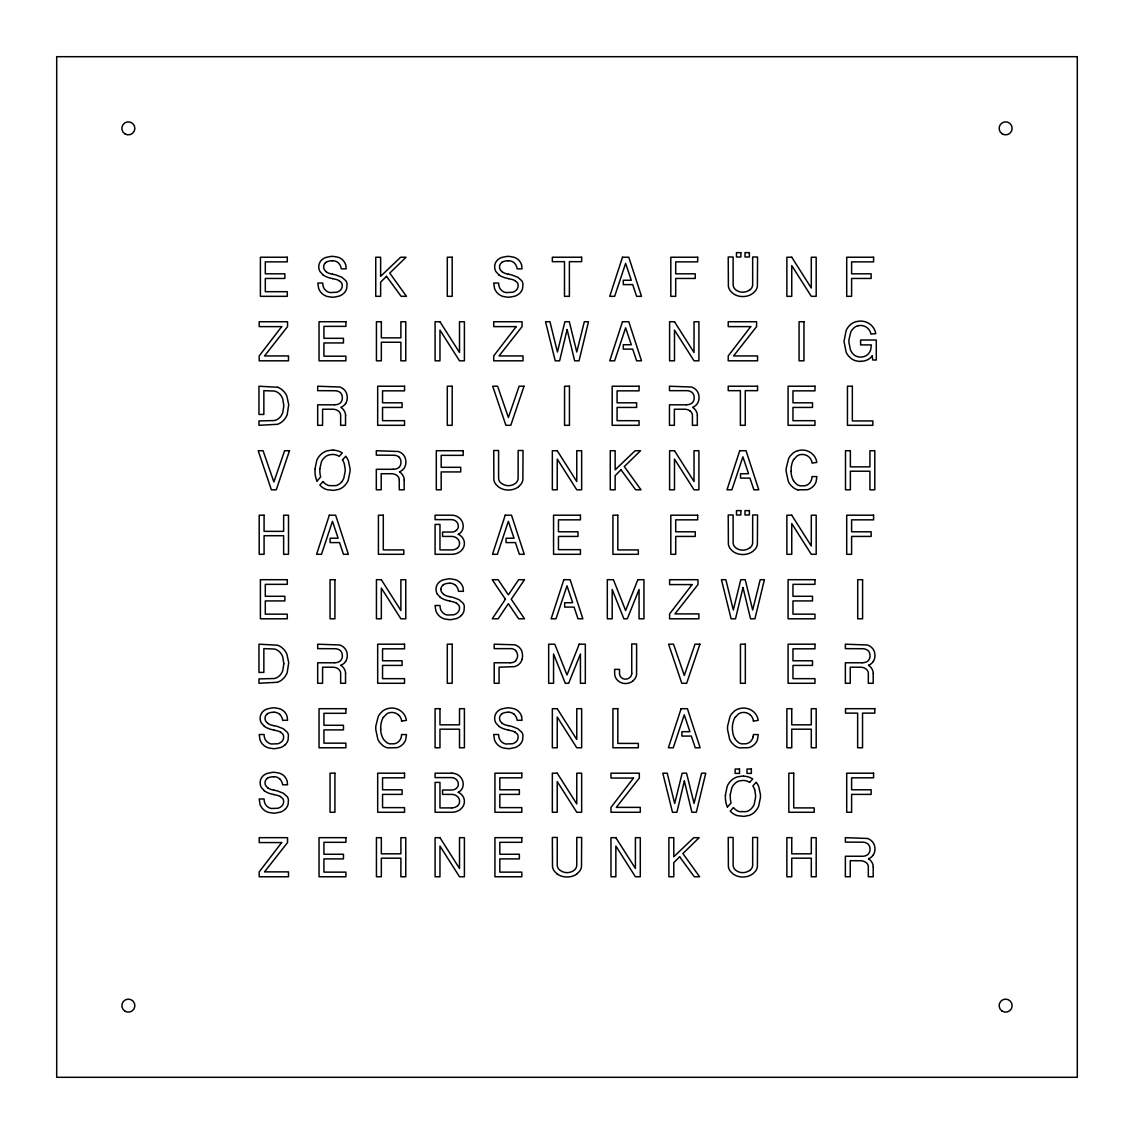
<?xml version="1.0" encoding="UTF-8"?>
<svg xmlns="http://www.w3.org/2000/svg" width="1134" height="1134" viewBox="0 0 1134 1134"><rect width="100%" height="100%" fill="white"/><g stroke="black" fill="none" stroke-linecap="round" stroke-linejoin="round"><path stroke-width="1.5" d="M314.912 469.292L316.783 460.333A18.371 18.371 0 0 1 319.717 455.627L320.979 454.337A15.394 15.394 0 0 1 326.975 450.878L331.525 450.127A22.141 22.141 0 0 1 333.226 450.113M725.321 795.288L727.192 786.344A18.371 18.371 0 0 1 730.126 781.638L731.387 780.348A15.394 15.394 0 0 1 737.384 776.889L741.934 776.138A22.141 22.141 0 0 1 743.635 776.124M319.831 468.654L321.418 461.836A13.977 13.977 0 0 1 323.247 458.845L324.636 457.371A10.816 10.816 0 0 1 329.115 454.904L331.794 454.493A11.836 11.836 0 0 1 339.208 456.35L342.284 452.948A16.712 16.712 0 0 0 333.226 450.184M730.253 794.665L731.841 787.832A13.977 13.977 0 0 1 733.67 784.856L735.045 783.367A10.816 10.816 0 0 1 739.538 780.915L742.203 780.504A11.836 11.836 0 0 1 749.617 782.361M753.146 736.604L753.373 734.563L758.249 734.563L757.498 739.581A12.12 12.12 0 0 1 754.762 744.117A13.495 13.495 0 0 1 748.894 747.66L739.34 747.859A13.75 13.75 0 0 1 734.293 745.321L731.898 742.926A17.903 17.903 0 0 1 729.601 739.155L727.546 729.516A36.572 36.572 0 0 1 727.589 726.157L729.984 716.631A18.257 18.257 0 0 1 731.898 713.612L734.293 711.188A13.693 13.693 0 0 1 739.34 708.622L741.82 708.169A17.974 17.974 0 0 1 744.301 708.098A14.898 14.898 0 0 1 754.521 712.676A13.736 13.736 0 0 1 758.192 720.373L753.373 721.068M522.079 659.293L522.49 656.926A15.734 15.734 0 0 0 522.533 654.998L522.079 652.036A10.093 10.093 0 0 0 519.216 647.344A11.127 11.127 0 0 0 514.723 644.807L494.197 644.197L494.197 648.634L510.272 648.634A7.881 7.881 0 0 1 515.743 650.462M383.391 717.468L386.552 714.037A8.803 8.803 0 0 1 389.912 712.62L391.159 712.464A10.135 10.135 0 0 1 398.473 714.859M793.8 459.497L796.975 456.066A8.803 8.803 0 0 1 800.321 454.649L801.582 454.493A10.135 10.135 0 0 1 808.882 456.889A9.327 9.327 0 0 1 812.043 463.083L816.806 462.403A13.736 13.736 0 0 0 813.149 454.72A14.898 14.898 0 0 0 802.943 450.07A17.974 17.974 0 0 0 800.462 450.198L797.967 450.652M735.172 717.468L738.333 714.037A8.803 8.803 0 0 1 741.693 712.62L742.94 712.464A10.135 10.135 0 0 1 750.254 714.859M341.703 481.794L340.328 483.24A10.872 10.872 0 0 1 335.862 485.636L329.115 485.621A10.986 10.986 0 0 1 324.154 482.8L323.261 481.794M317.081 480.986L320.695 476.96A22.765 22.765 0 0 1 319.916 468.654M323.034 481.511L319.831 485.083L321.078 486.33A15.437 15.437 0 0 0 327.031 489.661L333.495 490.398L338.868 489.364A15.125 15.125 0 0 0 343.999 486.231L345.246 484.955A17.832 17.832 0 0 0 348.181 480.348L350.037 471.546A33.24 33.24 0 0 0 349.995 468.299L348.379 460.801A18.555 18.555 0 0 0 345.742 456.237L342.468 459.894M727.489 806.997L731.118 802.971A22.765 22.765 0 0 1 730.339 794.665M749.56 782.446L752.692 778.959A16.712 16.712 0 0 0 743.635 776.195M733.443 807.521L730.239 811.079L731.487 812.341A15.437 15.437 0 0 0 737.44 815.672L743.904 816.395L749.276 815.374A15.125 15.125 0 0 0 754.408 812.242L755.655 810.966A17.832 17.832 0 0 0 758.589 806.359L760.46 797.542A33.24 33.24 0 0 0 760.404 794.31L758.788 786.812A18.555 18.555 0 0 0 756.165 782.247L752.877 785.905A15.196 15.196 0 0 1 754.72 789.944M285.003 744.882L285.456 744.443A10.419 10.419 0 0 0 288.121 739.737L288.433 735.371A7.569 7.569 0 0 0 287.341 732.309L283.358 728.765L277.561 726.483A43.149 43.149 0 0 0 273.847 725.703M461.34 615.464L460.9 615.89A13.537 13.537 0 0 1 456.378 618.597L451.36 619.603A24.098 24.098 0 0 1 448.922 619.646L444.443 618.923A13.466 13.466 0 0 1 439.056 615.805A12.616 12.616 0 0 1 435.839 610.645L435.087 605.513L439.964 605.513L440.233 608.107A8.831 8.831 0 0 0 447.15 615.011L453.728 614.784A9.27 9.27 0 0 0 456.818 613.31L457.725 612.502A6.237 6.237 0 0 0 459.468 608.774L459.497 607.583A4.862 4.862 0 0 0 458.519 604.946L456.364 603.132M285.003 809.378L285.456 808.939A10.419 10.419 0 0 0 288.121 804.219L288.433 799.853A7.569 7.569 0 0 0 287.341 796.805L283.358 793.247L277.561 790.979A43.149 43.149 0 0 0 273.847 790.185M325.245 263.074L326.053 262.408M633.211 680.613L634.374 679.45A9.214 9.214 0 0 0 636.585 674.361L636.628 643.97L631.737 643.97L631.737 673.284M518.522 486.684L520.903 484.331A10.22 10.22 0 0 0 522.873 479.81L523.029 450.496L518.139 450.496L518.125 478.307A6.676 6.676 0 0 1 516.452 482.404L515.12 483.594A11.538 11.538 0 0 1 501.696 483.495L500.292 482.404A6.676 6.676 0 0 1 498.591 478.307L498.591 450.496L493.715 450.496L493.871 479.81A10.22 10.22 0 0 0 495.841 484.331L498.209 486.684A15.848 15.848 0 0 0 506.912 489.959A20.114 20.114 0 0 0 509.818 489.973A16.074 16.074 0 0 0 518.578 486.755M577.163 873.648L579.531 871.295A10.22 10.22 0 0 0 581.501 866.773L581.657 837.445L576.767 837.445L576.767 865.27A6.676 6.676 0 0 1 575.08 869.367L573.747 870.558A11.538 11.538 0 0 1 560.324 870.458L558.934 869.353A6.676 6.676 0 0 1 557.233 865.27L557.233 837.445L552.343 837.445L552.499 866.773A10.22 10.22 0 0 0 554.469 871.295L556.837 873.648M749.645 290.12L750.963 288.915A6.676 6.676 0 0 0 752.664 284.832L752.664 257.007L757.555 257.007L757.384 286.335A10.22 10.22 0 0 1 755.428 290.857L753.047 293.21A16.074 16.074 0 0 1 744.343 296.484A20.114 20.114 0 0 1 741.438 296.498A15.848 15.848 0 0 1 732.692 293.252L730.367 290.857A10.22 10.22 0 0 1 728.382 286.335L728.226 257.007L733.117 257.007L733.131 284.832A6.676 6.676 0 0 0 734.818 288.929L736.136 290.12A11.538 11.538 0 0 0 749.56 290.02M749.645 548.091L750.963 546.886A6.676 6.676 0 0 0 752.664 542.803L752.664 514.992L757.555 514.992L757.384 544.306A10.22 10.22 0 0 1 755.428 548.828L753.047 551.181A16.074 16.074 0 0 1 744.343 554.455A20.114 20.114 0 0 1 741.438 554.469A15.848 15.848 0 0 1 732.692 551.223L730.367 548.828A10.22 10.22 0 0 1 728.382 544.306L728.226 514.992L733.117 514.992L733.131 542.803A6.676 6.676 0 0 0 734.818 546.9L736.136 548.091A11.538 11.538 0 0 0 749.56 547.991M749.645 870.558L750.963 869.353A6.676 6.676 0 0 0 752.664 865.27L752.664 837.445L757.555 837.445L757.384 866.773A10.22 10.22 0 0 1 755.428 871.295L753.047 873.648A16.074 16.074 0 0 1 744.343 876.922A20.114 20.114 0 0 1 741.438 876.936A15.848 15.848 0 0 1 732.692 873.69L730.367 871.295A10.22 10.22 0 0 1 728.382 866.773L728.226 837.445L733.117 837.445L733.131 865.27A6.676 6.676 0 0 0 734.818 869.367L736.136 870.558A11.538 11.538 0 0 0 749.56 870.458M501.937 262.408L501.129 263.074A5.216 5.216 0 0 0 499.584 266.221A6.308 6.308 0 0 0 499.555 266.915A5.613 5.613 0 0 0 500.859 270.53L502.334 271.862M267.426 713.867L266.618 714.533A5.216 5.216 0 0 0 265.072 717.68A6.308 6.308 0 0 0 265.044 718.361A5.613 5.613 0 0 0 266.348 721.975L267.808 723.322M443.309 584.875L442.501 585.541A5.216 5.216 0 0 0 440.956 588.688A6.308 6.308 0 0 0 440.928 589.382M267.426 778.363L266.618 779.03A5.216 5.216 0 0 0 265.072 782.162A6.308 6.308 0 0 0 265.044 782.857A5.613 5.613 0 0 0 266.348 786.472L267.808 787.804M501.937 713.867L501.129 714.533A5.216 5.216 0 0 0 499.584 717.68A6.308 6.308 0 0 0 499.555 718.361A5.613 5.613 0 0 0 500.859 721.975L502.334 723.322M858.069 325.77L859.303 325.557A12.162 12.162 0 0 1 861.075 325.501A10.319 10.319 0 0 1 867.297 327.91A10.234 10.234 0 0 1 870.926 334.105L875.774 333.594A14.955 14.955 0 0 0 870.529 324.565A15.692 15.692 0 0 0 860.607 321.092A19.023 19.023 0 0 0 858.764 321.205L856.184 321.659A14.345 14.345 0 0 0 850.33 324.763L848.515 326.649A18.385 18.385 0 0 0 846.148 330.49L844.008 341.433L846.148 352.192A17.818 17.818 0 0 0 848.515 355.963L850.33 357.82A14.317 14.317 0 0 0 855.376 360.669L858.764 361.349A19.165 19.165 0 0 0 861.032 361.42M334.53 404.81L317.69 404.81L317.69 425.307L322.58 425.307L322.58 409.232L332.602 409.232A9.384 9.384 0 0 1 338.485 411.075L338.995 411.628A5.443 5.443 0 0 1 340.668 415.54L340.639 425.307L345.53 425.307L345.53 415.54M686.311 404.81L669.471 404.81L669.471 425.307L674.361 425.307L674.361 409.232L684.383 409.232A9.384 9.384 0 0 1 690.266 411.075M393.172 469.292L376.318 469.292L376.318 489.803L381.208 489.803L381.208 473.728L391.244 473.728A9.384 9.384 0 0 1 397.113 475.571L397.623 476.11A5.443 5.443 0 0 1 399.296 480.036M334.53 662.78L317.69 662.78L317.69 683.278L322.58 683.278L322.58 667.217L332.602 667.217A9.384 9.384 0 0 1 338.485 669.046L338.995 669.599A5.443 5.443 0 0 1 340.668 673.511L340.639 683.278L345.53 683.278L345.53 673.511M510.272 662.78L494.197 662.78L494.197 683.278L499.073 683.278L499.073 667.217L514.723 666.608A10.716 10.716 0 0 0 522.15 659.322M862.209 662.78L845.369 662.78L845.369 683.278L850.245 683.278L850.245 667.217L860.281 667.217A9.384 9.384 0 0 1 866.163 669.046L866.659 669.599A5.443 5.443 0 0 1 868.346 673.511L868.318 683.278L873.208 683.278L873.208 673.511M401.592 721.068L406.397 720.373A13.736 13.736 0 0 0 402.74 712.691A14.898 14.898 0 0 0 392.534 708.041A17.974 17.974 0 0 0 390.039 708.169L387.559 708.622A13.693 13.693 0 0 0 382.512 711.188L380.117 713.612A18.257 18.257 0 0 0 378.203 716.631L375.808 726.157A36.572 36.572 0 0 0 375.765 729.516L377.806 739.155A17.903 17.903 0 0 0 380.117 742.926L382.512 745.307A13.75 13.75 0 0 0 387.559 747.859L397.113 747.66A13.495 13.495 0 0 0 402.981 744.131A12.12 12.12 0 0 0 405.717 739.581L406.468 734.563L401.592 734.563L401.365 736.604A9.058 9.058 0 0 1 398.785 741.466A8.93 8.93 0 0 1 394.349 743.762L389.94 743.847A8.831 8.831 0 0 1 386.609 742.472L384.284 740.275A14.033 14.033 0 0 1 383.122 738.574A18.782 18.782 0 0 1 380.783 730.693L380.641 729.176M451.672 773.19L435.087 773.19L435.087 777.612L451.672 777.612A6.591 6.591 0 0 1 458.334 784.175A5.457 5.457 0 0 1 456.307 788.371A7.017 7.017 0 0 1 451.672 790.015L442.572 790.029L442.572 794.395L451.672 794.395A8.477 8.477 0 0 1 456.86 796.068A6.35 6.35 0 0 1 457.838 805.735M451.672 807.904L439.964 807.904L439.964 782.389L435.087 782.389L435.087 812.27L451.672 812.27A13.821 13.821 0 0 0 460.588 809.251L462.233 807.507A9.568 9.568 0 0 0 464.345 802.447A10.858 10.858 0 0 0 464.401 801.27A9.2 9.2 0 0 0 462.658 795.94A10.66 10.66 0 0 0 458.278 792.283M797.967 489.874L807.536 489.69A13.495 13.495 0 0 0 813.39 486.16A12.12 12.12 0 0 0 816.126 481.61L816.891 476.592L812.001 476.592L811.774 478.633A9.058 9.058 0 0 1 809.194 483.495A8.93 8.93 0 0 1 804.757 485.777L800.349 485.876A8.831 8.831 0 0 1 797.018 484.502L794.693 482.304A14.033 14.033 0 0 1 793.531 480.589M277.547 387.247L258.963 386.226L258.963 414.449L263.853 414.449L263.853 390.663L274.541 391.06A11.042 11.042 0 0 1 279.474 393.81L279.928 394.278A13.58 13.58 0 0 1 282.735 398.913L283.84 405.774L282.749 412.648A13.991 13.991 0 0 1 280.382 416.83L279.474 417.794A11.042 11.042 0 0 1 274.541 420.544L258.963 420.941L258.963 425.307L277.547 424.286A15.196 15.196 0 0 0 282.678 421.224L283.911 419.977A17.506 17.506 0 0 0 287.2 414.633L288.716 404.668L286.845 396.064A17.35 17.35 0 0 0 283.911 391.556L282.664 390.309A15.196 15.196 0 0 0 277.547 387.247M514.992 280.665L517.147 282.479A4.862 4.862 0 0 1 518.139 285.116L518.096 286.307A6.237 6.237 0 0 1 516.367 290.049L515.446 290.828A9.27 9.27 0 0 1 512.355 292.303L505.778 292.558A8.831 8.831 0 0 1 498.861 285.64L498.591 283.046L493.715 283.046L494.481 288.178A12.616 12.616 0 0 0 497.698 293.337A13.466 13.466 0 0 0 503.071 296.456L507.55 297.179A24.098 24.098 0 0 0 509.988 297.136L515.006 296.13A13.537 13.537 0 0 0 519.528 293.437L519.982 292.997A10.419 10.419 0 0 0 522.646 288.277L522.958 283.911A7.569 7.569 0 0 0 521.853 280.863L517.869 277.306L512.072 275.038A43.149 43.149 0 0 0 508.372 274.244M339.094 280.665L341.249 282.479A4.862 4.862 0 0 1 342.241 285.116L342.213 286.307A6.237 6.237 0 0 1 340.483 290.049L339.548 290.828A9.27 9.27 0 0 1 336.458 292.303L329.881 292.558A8.831 8.831 0 0 1 322.977 285.64L322.708 283.046L317.818 283.046L318.583 288.178A12.616 12.616 0 0 0 321.801 293.337A13.466 13.466 0 0 0 327.173 296.456L331.667 297.179A24.098 24.098 0 0 0 334.091 297.136L339.109 296.13A13.537 13.537 0 0 0 343.645 293.437L344.084 292.997A10.419 10.419 0 0 0 346.749 288.277L347.061 283.911A7.569 7.569 0 0 0 345.969 280.863L341.986 277.306L336.188 275.038A43.149 43.149 0 0 0 332.475 274.244M514.992 732.125L517.147 733.925A4.862 4.862 0 0 1 518.139 736.576L518.096 737.752A6.237 6.237 0 0 1 516.367 741.494L515.446 742.274A9.27 9.27 0 0 1 512.355 743.762L505.778 744.003A8.831 8.831 0 0 1 498.861 737.086L498.591 734.506L493.715 734.506L494.481 739.637A12.616 12.616 0 0 0 497.698 744.797A13.466 13.466 0 0 0 503.071 747.901L507.55 748.624A24.098 24.098 0 0 0 509.988 748.596L515.006 747.589A13.537 13.537 0 0 0 519.528 744.896L519.982 744.443A10.419 10.419 0 0 0 522.646 739.737L522.958 735.371A7.569 7.569 0 0 0 521.853 732.309L517.869 728.765L512.072 726.483A43.149 43.149 0 0 0 508.372 725.703M280.467 732.125L282.621 733.925A4.862 4.862 0 0 1 283.613 736.576L283.585 737.752A6.237 6.237 0 0 1 281.856 741.494L280.92 742.274A9.27 9.27 0 0 1 277.83 743.762L271.253 744.003A8.831 8.831 0 0 1 264.35 737.086L264.08 734.506L259.19 734.506L259.955 739.637A12.616 12.616 0 0 0 263.173 744.797A13.466 13.466 0 0 0 268.545 747.901L273.025 748.624A24.098 24.098 0 0 0 275.463 748.596L280.481 747.589A13.537 13.537 0 0 0 285.017 744.896M280.467 796.621L282.621 798.421A4.862 4.862 0 0 1 283.613 801.058L283.585 802.248A6.237 6.237 0 0 1 281.856 805.99L280.92 806.77A9.27 9.27 0 0 1 277.83 808.259L271.253 808.499A8.831 8.831 0 0 1 264.35 801.582L264.08 798.988L259.19 798.988L259.955 804.134A12.616 12.616 0 0 0 263.173 809.279A13.466 13.466 0 0 0 268.545 812.398L273.025 813.121A24.098 24.098 0 0 0 275.463 813.078L280.481 812.086A13.537 13.537 0 0 0 285.017 809.378M326.436 271.862L324.976 270.516A5.613 5.613 0 0 1 323.658 266.915A6.308 6.308 0 0 1 323.714 266.221A5.216 5.216 0 0 1 325.231 263.06M443.692 594.329L442.246 592.983A5.613 5.613 0 0 1 440.913 589.382M498.917 274.825L496.026 271.721A8.973 8.973 0 0 1 494.693 267.496A11.142 11.142 0 0 1 494.736 265.753L494.906 264.647A8.959 8.959 0 0 1 497.131 260.409L497.954 259.629A12.318 12.318 0 0 1 501.554 257.503L506.855 256.412A24.509 24.509 0 0 1 509.138 256.383L513.986 257.22A11.68 11.68 0 0 1 521.626 264.888M323.034 274.825L320.128 271.721A8.973 8.973 0 0 1 318.796 267.496A11.142 11.142 0 0 1 318.838 265.753L319.023 264.647A8.959 8.959 0 0 1 321.248 260.409L322.056 259.629A12.318 12.318 0 0 1 325.671 257.503L330.958 256.412A24.509 24.509 0 0 1 333.254 256.383L338.088 257.22A11.68 11.68 0 0 1 345.742 264.888L346.168 268.843L341.291 268.843A10.603 10.603 0 0 0 338.329 262.861A8.633 8.633 0 0 0 332.475 260.721M440.29 597.292L437.384 594.188M498.917 726.27L496.026 723.18A8.973 8.973 0 0 1 494.693 718.942A11.142 11.142 0 0 1 494.736 717.198L494.906 716.107A8.959 8.959 0 0 1 497.131 711.868L497.954 711.089A12.318 12.318 0 0 1 501.554 708.963L506.855 707.871A24.509 24.509 0 0 1 509.138 707.829L513.986 708.679A11.68 11.68 0 0 1 521.626 716.334M264.392 726.27L261.5 723.18A8.973 8.973 0 0 1 260.168 718.942A11.142 11.142 0 0 1 260.21 717.198L260.395 716.107A8.959 8.959 0 0 1 262.62 711.868L263.428 711.089A12.318 12.318 0 0 1 267.043 708.963L272.33 707.871A24.509 24.509 0 0 1 274.612 707.829L279.46 708.679A11.68 11.68 0 0 1 287.115 716.334L287.54 720.288L282.649 720.288A10.603 10.603 0 0 0 279.701 714.321M264.392 790.767L261.5 787.676A8.973 8.973 0 0 1 260.168 783.438A11.142 11.142 0 0 1 260.21 781.695L260.395 780.603A8.959 8.959 0 0 1 262.62 776.351L263.428 775.571A12.318 12.318 0 0 1 267.043 773.459L272.33 772.353A24.509 24.509 0 0 1 274.612 772.325L279.46 773.161A11.68 11.68 0 0 1 287.115 780.83L287.54 784.785L282.649 784.785A10.603 10.603 0 0 0 279.701 778.817M690.223 411.146L690.776 411.628A5.443 5.443 0 0 1 692.449 415.54L692.42 425.307L697.311 425.307L697.311 415.54M733.67 807.805L734.563 808.797A10.986 10.986 0 0 0 739.524 811.646L746.285 811.632A10.872 10.872 0 0 0 750.736 809.251L752.111 807.805A14.345 14.345 0 0 0 754.223 804.19L755.57 797.301A28.648 28.648 0 0 0 755.542 794.863L754.734 789.944M521.541 264.917L522.065 268.843L517.175 268.843A10.603 10.603 0 0 0 514.212 262.861A8.633 8.633 0 0 0 508.372 260.721M521.541 716.362L522.065 720.288L517.175 720.288A10.603 10.603 0 0 0 514.212 714.321M872.103 355.835L872.811 360.017L876.284 360.017L876.284 340.016L860.607 340.016L860.607 344.906L871.408 344.906L870.657 349.867A10.858 10.858 0 0 1 868.46 353.723A9.667 9.667 0 0 1 863.47 356.742L861.797 356.997A13.381 13.381 0 0 1 859.941 357.04L858.069 356.785A9.667 9.667 0 0 1 853.817 354.673L852.513 353.326A14.303 14.303 0 0 1 850.429 349.853L848.912 342.312A30.802 30.802 0 0 1 848.955 339.661L850.713 332.205A13.962 13.962 0 0 1 852.116 329.866L853.831 327.953A9.568 9.568 0 0 1 858.069 325.756M791.05 471.205L791.135 472.722A18.782 18.782 0 0 0 793.474 480.618M873.208 866.986L873.208 876.766L868.318 876.766L868.318 866.986A5.443 5.443 0 0 0 866.674 863.059L866.107 862.591A9.384 9.384 0 0 0 860.281 860.734L850.245 860.692L850.245 876.766L845.369 876.766L845.369 856.255L862.209 856.255A8.661 8.661 0 0 0 868.006 854.426A7.314 7.314 0 0 0 869.962 848.36A6.662 6.662 0 0 0 867.978 843.994A8.661 8.661 0 0 0 862.209 842.193L845.369 842.108L845.369 837.672L867.411 838.465A11.51 11.51 0 0 1 871.479 840.818A10.107 10.107 0 0 1 874.612 846.063L874.881 847.849A14.218 14.218 0 0 1 874.938 849.522A10.872 10.872 0 0 1 873.279 854.979M404.158 480.036L404.158 489.803L399.267 489.803L399.267 480.036M556.808 873.69A15.848 15.848 0 0 0 565.554 876.908A20.114 20.114 0 0 0 568.446 876.936A16.074 16.074 0 0 0 577.206 873.719M727.348 807.054A24.976 24.976 0 0 1 725.476 795.303M631.78 673.284A5.514 5.514 0 0 1 629.824 677.48A6.648 6.648 0 0 1 625.075 679.138A5.684 5.684 0 0 1 621.234 677.423A5.684 5.684 0 0 1 619.504 673.284L619.518 669.372L614.642 669.372L614.656 673.823A9.554 9.554 0 0 0 617.08 679.805L617.846 680.556A10.929 10.929 0 0 0 625.373 683.533A11.879 11.879 0 0 0 633.268 680.683M515.743 660.938A7.881 7.881 0 0 1 510.272 662.71M515.601 650.618A7.258 7.258 0 0 1 515.545 660.725M508.386 729.956A22.822 22.822 0 0 1 498.847 726.384M508.358 730.183A23.686 23.686 0 0 1 515.034 732.011M508.372 712.18A8.633 8.633 0 0 1 514.184 714.349M508.386 725.604A14.317 14.317 0 0 1 502.277 723.407M501.866 713.725A11.694 11.694 0 0 1 508.358 712.322M273.861 794.438A22.822 22.822 0 0 1 264.321 790.88M273.833 794.679A23.686 23.686 0 0 1 280.523 796.507M273.847 776.677A8.633 8.633 0 0 1 279.659 778.845M273.861 790.1A14.317 14.317 0 0 1 267.752 787.889M267.34 778.222A11.694 11.694 0 0 1 273.833 776.818M273.861 729.956A22.822 22.822 0 0 1 264.321 726.384M273.833 730.183A23.686 23.686 0 0 1 280.523 732.011M273.847 712.18A8.633 8.633 0 0 1 279.659 714.349M273.861 725.604A14.317 14.317 0 0 1 267.752 723.407M267.34 713.725A11.694 11.694 0 0 1 273.833 712.322M437.384 594.188A8.973 8.973 0 0 1 436.066 589.963A11.142 11.142 0 0 1 436.108 588.22L436.278 587.114A8.959 8.959 0 0 1 438.504 582.876L439.326 582.096A12.318 12.318 0 0 1 442.926 579.97L448.213 578.879A24.509 24.509 0 0 1 450.51 578.85L455.344 579.687A11.68 11.68 0 0 1 462.998 587.355L463.437 591.31L458.547 591.31A10.603 10.603 0 0 0 455.584 585.328M449.759 600.963A22.822 22.822 0 0 1 440.219 597.391M449.73 601.19A23.686 23.686 0 0 1 456.407 603.019M449.744 583.188A8.633 8.633 0 0 1 455.556 585.371M449.744 596.612A14.317 14.317 0 0 1 443.635 594.414M443.238 584.747A11.694 11.694 0 0 1 449.73 583.33M461.354 615.464A10.419 10.419 0 0 0 464.019 610.744L464.33 606.378A7.569 7.569 0 0 0 463.225 603.331L459.242 599.773L453.444 597.505A43.149 43.149 0 0 0 449.744 596.711M750.226 714.888A9.327 9.327 0 0 1 753.415 721.054M753.132 736.604A9.058 9.058 0 0 1 750.566 741.466A8.93 8.93 0 0 1 746.129 743.762L741.721 743.847A8.831 8.831 0 0 1 738.39 742.472L736.065 740.275A14.033 14.033 0 0 1 734.903 738.574M734.846 738.588A18.782 18.782 0 0 1 732.564 730.693L732.422 729.176A21.518 21.518 0 0 1 735.002 717.368M398.445 714.888A9.327 9.327 0 0 1 401.634 721.054M380.797 729.162A21.518 21.518 0 0 1 383.221 717.368M797.967 450.637A13.693 13.693 0 0 0 792.921 453.217L790.526 455.641A18.257 18.257 0 0 0 788.612 458.66L786.231 468.172A36.572 36.572 0 0 0 786.174 471.546L788.229 481.185A17.903 17.903 0 0 0 790.526 484.955L792.921 487.337A13.75 13.75 0 0 0 797.967 489.888M791.206 471.191A21.518 21.518 0 0 1 793.63 459.398M316.939 481.057A24.976 24.976 0 0 1 315.068 469.292M341.703 481.808A14.345 14.345 0 0 0 343.815 478.179L345.161 471.29A28.648 28.648 0 0 0 345.133 468.852L344.325 463.934A15.196 15.196 0 0 0 342.482 459.894M868.516 858.792A10.348 10.348 0 0 1 873.336 866.986M873.265 854.965A9.937 9.937 0 0 1 868.587 858.721M868.516 665.318A10.348 10.348 0 0 1 873.336 673.497M862.209 662.695A8.661 8.661 0 0 0 868.006 660.952A7.314 7.314 0 0 0 869.962 654.885A6.662 6.662 0 0 0 867.978 650.519A8.661 8.661 0 0 0 862.209 648.719L845.369 648.634L845.369 644.197L867.411 644.991A11.51 11.51 0 0 1 871.479 647.344A10.107 10.107 0 0 1 874.612 652.589L874.881 654.375A14.218 14.218 0 0 1 874.938 656.033A10.872 10.872 0 0 1 873.279 661.505M873.265 661.491A9.937 9.937 0 0 1 868.587 665.247M340.838 665.318A10.348 10.348 0 0 1 345.672 673.497M334.544 662.695A8.661 8.661 0 0 0 340.342 660.952A7.314 7.314 0 0 0 342.284 654.885A6.662 6.662 0 0 0 340.299 650.519A8.661 8.661 0 0 0 334.544 648.719L317.69 648.634L317.69 644.197L339.746 644.991A11.51 11.51 0 0 1 343.8 647.344A10.107 10.107 0 0 1 346.933 652.589L347.217 654.375A14.218 14.218 0 0 1 347.259 656.033A10.872 10.872 0 0 1 345.615 661.505M345.587 661.491A9.937 9.937 0 0 1 340.909 665.247M697.453 415.526A10.348 10.348 0 0 0 692.619 407.347A9.937 9.937 0 0 0 697.367 403.52A10.872 10.872 0 0 0 699.04 398.062A14.218 14.218 0 0 0 698.998 396.404L698.714 394.618A10.107 10.107 0 0 0 695.581 389.359A11.51 11.51 0 0 0 691.527 387.02L669.471 386.226L669.471 390.663L686.311 390.663A8.661 8.661 0 0 1 692.123 392.477A6.662 6.662 0 0 1 694.121 396.9A7.314 7.314 0 0 1 692.137 402.967A8.661 8.661 0 0 1 686.325 404.725M345.672 415.526A10.348 10.348 0 0 0 340.838 407.347A9.937 9.937 0 0 0 345.587 403.52M334.544 404.725A8.661 8.661 0 0 0 340.342 402.981A7.314 7.314 0 0 0 342.284 396.9A6.662 6.662 0 0 0 340.299 392.548A8.661 8.661 0 0 0 334.544 390.748L317.69 390.663L317.69 386.226L339.746 387.006A11.51 11.51 0 0 1 343.8 389.359A10.107 10.107 0 0 1 346.933 394.618L347.217 396.404A14.218 14.218 0 0 1 347.259 398.062A10.872 10.872 0 0 1 345.615 403.534M872.259 355.963A13.892 13.892 0 0 1 861.032 361.264M508.386 278.496A22.822 22.822 0 0 1 498.847 274.938M508.358 278.723A23.686 23.686 0 0 1 515.034 280.552M508.386 274.159A14.317 14.317 0 0 1 502.277 271.947M501.866 262.28A11.694 11.694 0 0 1 508.358 260.863M332.489 278.496A22.822 22.822 0 0 1 322.949 274.938M332.46 278.723A23.686 23.686 0 0 1 339.151 280.552M332.489 274.159A14.317 14.317 0 0 1 326.379 271.947M325.968 262.28A11.694 11.694 0 0 1 332.475 260.863M457.158 548.161A8.845 8.845 0 0 1 451.672 549.905L439.964 549.919L439.964 524.418L435.087 524.418L435.087 554.299L451.672 554.299A13.821 13.821 0 0 0 460.588 551.28L462.233 549.536A9.568 9.568 0 0 0 464.345 544.462A10.858 10.858 0 0 0 464.401 543.299A9.2 9.2 0 0 0 462.658 537.97A10.66 10.66 0 0 0 458.278 534.312M457.838 547.765A6.35 6.35 0 0 0 456.818 538.154A8.477 8.477 0 0 0 451.672 536.425L442.572 536.425L442.572 532.059L451.672 532.059A7.017 7.017 0 0 0 456.322 530.414M456.307 530.386A5.457 5.457 0 0 0 458.349 526.204A6.591 6.591 0 0 0 451.672 519.641L435.087 519.641L435.087 515.205L451.672 515.205A11.864 11.864 0 0 1 459.794 518.323L460.56 519.188A10.433 10.433 0 0 1 463.14 525.07A11.808 11.808 0 0 1 463.168 526.53A9.469 9.469 0 0 1 461.907 531.038A8.703 8.703 0 0 1 458.292 534.312M457.158 806.146A8.845 8.845 0 0 1 451.672 807.876M451.672 773.161A11.864 11.864 0 0 1 459.794 776.294L460.56 777.159A10.433 10.433 0 0 1 463.14 783.041A11.808 11.808 0 0 1 463.168 784.501A9.469 9.469 0 0 1 461.907 789.009A8.703 8.703 0 0 1 458.292 792.297M399.466 471.843A10.348 10.348 0 0 1 404.299 480.022M393.172 469.207A8.661 8.661 0 0 0 398.97 467.477A7.314 7.314 0 0 0 400.912 461.396A6.662 6.662 0 0 0 398.927 457.03M398.97 456.974A8.661 8.661 0 0 0 393.172 455.23L376.318 455.159L376.318 450.722L398.374 451.502A11.51 11.51 0 0 1 402.428 453.855A10.107 10.107 0 0 1 405.561 459.114L405.844 460.886A14.218 14.218 0 0 1 405.887 462.559A10.872 10.872 0 0 1 404.243 468.016A9.937 9.937 0 0 1 399.537 471.758M283.84 663.744L282.749 670.619A13.991 13.991 0 0 1 280.382 674.801L279.474 675.765A11.042 11.042 0 0 1 274.541 678.515L258.963 678.912L258.963 683.278L277.547 682.257A15.196 15.196 0 0 0 282.678 679.195L283.911 677.948A17.506 17.506 0 0 0 287.2 672.604L288.716 662.639L286.845 654.034A17.35 17.35 0 0 0 283.911 649.527L282.664 648.279A15.196 15.196 0 0 0 277.547 645.218L258.963 644.197L258.963 672.419L263.853 672.419L263.853 648.634L274.541 649.031A11.042 11.042 0 0 1 279.474 651.781L279.928 652.248A13.58 13.58 0 0 1 282.735 656.884L283.84 663.744M567.113 329.569L559.629 360.81L555.221 360.81L545.539 321.73L549.947 321.73L557.432 352.008L564.902 321.73L569.311 321.73L576.781 352.008L584.322 321.73L588.489 321.73L579.049 360.81L574.64 360.81L567.113 329.569M684.369 781.028L676.885 812.27L672.49 812.27L662.809 773.19L667.203 773.19L674.687 803.467L682.158 773.19L686.566 773.19L694.051 803.467L701.577 773.19L705.759 773.19L696.304 812.27L691.896 812.27L684.369 781.028M742.997 587.54L735.527 618.795L731.118 618.795L721.437 579.701L725.845 579.701L733.315 609.979L740.8 579.701L745.194 579.701L752.678 609.979L760.219 579.701L764.387 579.701L754.932 618.795L750.538 618.795L742.997 587.54M329.328 515.205L316.599 554.299L321.489 554.299L332.475 521.314L338.13 538.225L330.136 538.225L330.136 542.591L339.548 542.591L343.474 554.299L348.365 554.299L335.636 515.205L329.328 515.205M505.225 515.205L492.496 554.299L497.372 554.299L508.372 521.314L514.028 538.225L506.033 538.225L506.033 542.591L515.446 542.591L519.358 554.299L524.248 554.299L511.519 515.205L505.225 515.205M622.481 257.234L609.752 296.328L614.642 296.328L625.628 263.343L631.284 280.254L623.289 280.254L623.289 284.62L632.701 284.62L636.628 296.328L641.504 296.328L628.775 257.234L622.481 257.234M622.481 321.73L609.752 360.81L614.642 360.81L625.628 327.839L631.284 344.75L623.289 344.75L623.289 349.116L632.701 349.116L636.628 360.81L641.504 360.81L628.775 321.73L622.481 321.73M563.853 579.701L551.124 618.795L556 618.795L567 585.81L572.656 602.721L564.661 602.721L564.661 607.087L574.073 607.087L578 618.795L582.876 618.795L570.147 579.701L563.853 579.701M739.737 450.722L727.007 489.803L731.898 489.803L742.898 456.818L748.553 473.728L740.545 473.728L740.545 478.109L749.957 478.109L753.883 489.803L758.774 489.803L746.044 450.722L739.737 450.722M681.109 708.693L668.38 747.774L673.27 747.774L684.256 714.803L689.911 731.699L681.917 731.699L681.917 736.079L691.329 736.079L695.255 747.774L700.146 747.774L687.417 708.693L681.109 708.693M289.496 450.722L276.257 489.803L271.38 489.803L258.198 450.722L263.074 450.722L273.875 481.964L284.62 450.722L289.496 450.722M524.021 386.226L510.782 425.307L505.892 425.307L492.709 386.226L497.599 386.226L508.401 417.468L519.131 386.226L524.021 386.226M699.919 644.197L686.665 683.278L681.789 683.278L668.606 644.197L673.497 644.197L684.298 675.439L695.029 644.197L699.919 644.197M579.219 644.197L567 674.985L554.781 644.197L548.672 644.197L548.672 683.278L553.562 683.278L553.562 653.964L565.271 683.278L568.673 683.278L580.438 653.964L580.438 683.278L585.328 683.278L585.328 644.197L579.219 644.197M637.847 579.701L625.628 610.503L613.409 579.701L607.314 579.701L607.314 618.795L612.19 618.795L612.19 589.482L623.898 618.795L627.3 618.795L639.066 589.482L639.066 618.795L643.956 618.795L643.956 579.701L637.847 579.701M505.41 599.248L492.227 618.795L498.152 618.795L508.372 603.685L518.649 618.795L524.503 618.795L511.264 599.248L524.503 579.701L518.649 579.701L508.372 594.868L498.152 579.701L492.227 579.701L505.41 599.248M281.686 326.62L259.19 355.934L259.19 360.81L288.504 360.81L288.504 355.934L264.534 355.934L287.54 326.62L287.54 321.73L259.19 321.73L259.19 326.62L281.686 326.62M516.211 326.62L493.715 355.934L493.715 360.81L523.029 360.81L523.029 355.934L499.045 355.934L522.065 326.62L522.065 321.73L493.715 321.73L493.715 326.62L516.211 326.62M281.686 842.562L259.19 871.876L259.19 876.766L288.504 876.766L288.504 871.876L264.534 871.876L287.54 842.562L287.54 837.672L259.19 837.672L259.19 842.562L281.686 842.562M750.736 326.62L728.226 355.934L728.226 360.81L757.555 360.81L757.555 355.934L733.57 355.934L756.591 326.62L756.591 321.73L728.226 321.73L728.226 326.62L750.736 326.62M692.109 584.591L669.599 613.905L669.599 618.795L698.913 618.795L698.913 613.905L674.943 613.905L697.949 584.591L697.949 579.701L669.599 579.701L669.599 584.591L692.109 584.591M633.467 778.066L610.971 807.38L610.971 812.27L640.285 812.27L640.285 807.38L616.315 807.38L639.321 778.066L639.321 773.19L610.971 773.19L610.971 778.066L633.467 778.066M386.481 276.327L380.627 282.182L380.627 296.328L375.751 296.328L375.751 257.234L380.627 257.234L380.627 276.327L400.628 257.234L406.029 257.234L389.756 273.11L406.468 296.328L401.138 296.328L386.481 276.327M621.007 469.816L615.152 475.656L615.152 489.803L610.262 489.803L610.262 450.722L615.152 450.722L615.152 469.816L635.139 450.722L640.54 450.722L624.281 466.598L640.993 489.803L635.664 489.803L621.007 469.816M679.635 856.765L673.78 862.62L673.78 876.766L668.89 876.766L668.89 837.672L673.78 837.672L673.78 856.765L693.781 837.672L699.182 837.672L682.909 853.562L699.621 876.766L694.292 876.766L679.635 856.765M1077.3 56.7L56.7 56.7L56.7 1077.3L1077.3 1077.3L1077.3 56.7M740.856 252.641L736.49 252.641L736.49 257.007L740.856 257.007L740.856 252.641M749.376 252.641L745.01 252.641L745.01 257.007L749.376 257.007L749.376 252.641M287.285 257.234L260.409 257.234L260.409 296.328L287.285 296.328L287.285 291.693L265.299 291.693L265.299 278.454L284.847 278.454L284.847 273.818L265.299 273.818L265.299 261.869L287.285 261.869L287.285 257.234M452.183 257.234L447.292 257.234L447.292 296.328L452.183 296.328L452.183 257.234M581.657 257.234L552.343 257.234L552.343 261.671L564.491 261.671L564.491 296.328L569.381 296.328L569.381 261.671L581.657 261.671L581.657 257.234M697.693 257.234L670.818 257.234L670.818 296.328L675.708 296.328L675.708 278.454L695.255 278.454L695.255 273.818L675.708 273.818L675.708 261.869L697.693 261.869L697.693 257.234M791.745 257.234L786.868 257.234L786.868 296.328L791.745 296.328L791.745 265.597L811.292 296.328L816.182 296.328L816.182 257.234L811.292 257.234L811.292 288.036L791.745 257.234M873.591 257.234L846.715 257.234L846.715 296.328L851.606 296.328L851.606 278.454L871.139 278.454L871.139 273.818L851.606 273.818L851.606 261.869L873.591 261.869L873.591 257.234M345.913 321.73L319.037 321.73L319.037 360.81L345.913 360.81L345.913 356.189L323.927 356.189L323.927 342.95L343.474 342.95L343.474 338.315L323.927 338.315L323.927 326.365L345.913 326.365L345.913 321.73M381.336 321.73L376.445 321.73L376.445 360.81L381.336 360.81L381.336 342.241L400.883 342.241L400.883 360.81L405.774 360.81L405.774 321.73L400.883 321.73L400.883 337.861L381.336 337.861L381.336 321.73M439.964 321.73L435.087 321.73L435.087 360.81L439.964 360.81L439.964 330.093L459.511 360.81L464.401 360.81L464.401 321.73L459.511 321.73L459.511 352.518L439.964 321.73M674.489 321.73L669.599 321.73L669.599 360.81L674.489 360.81L674.489 330.093L694.036 360.81L698.913 360.81L698.913 321.73L694.036 321.73L694.036 352.518L674.489 321.73M803.963 321.73L799.073 321.73L799.073 360.81L803.963 360.81L803.963 321.73M404.54 386.226L377.679 386.226L377.679 425.307L404.54 425.307L404.54 420.686L382.555 420.686L382.555 407.432L402.102 407.432L402.102 402.811L382.555 402.811L382.555 390.847L404.54 390.847L404.54 386.226M452.183 386.226L447.292 386.226L447.292 425.307L452.183 425.307L452.183 386.226M569.438 386.226L564.562 386.226L564.562 425.307L569.438 425.307L569.438 386.226M639.066 386.226L612.19 386.226L612.19 425.307L639.066 425.307L639.066 420.686L617.08 420.686L617.08 407.432L636.628 407.432L636.628 402.811L617.08 402.811L617.08 390.847L639.066 390.847L639.066 386.226M757.555 386.226L728.226 386.226L728.226 390.663L740.389 390.663L740.389 425.307L745.265 425.307L745.265 390.663L757.555 390.663L757.555 386.226M814.963 386.226L788.087 386.226L788.087 425.307L814.963 425.307L814.963 420.686L792.964 420.686L792.964 407.432L812.511 407.432L812.511 402.811L792.964 402.811L792.964 390.847L814.963 390.847L814.963 386.226M852.343 386.226L847.452 386.226L847.452 425.307L872.854 425.307L872.854 420.941L852.343 420.941L852.343 386.226M463.182 450.722L436.307 450.722L436.307 489.803L441.183 489.803L441.183 471.928L460.73 471.928L460.73 467.307L441.183 467.307L441.183 455.344L463.182 455.344L463.182 450.722M557.233 450.722L552.343 450.722L552.343 489.803L557.233 489.803L557.233 459.072L576.767 489.803L581.657 489.803L581.657 450.722L576.767 450.722L576.767 481.511L557.233 450.722M674.489 450.722L669.599 450.722L669.599 489.803L674.489 489.803L674.489 459.072L694.036 489.803L698.913 489.803L698.913 450.722L694.036 450.722L694.036 481.511L674.489 450.722M850.372 450.722L845.496 450.722L845.496 489.803L850.372 489.803L850.372 471.22L869.92 471.22L869.92 489.803L874.81 489.803L874.81 450.722L869.92 450.722L869.92 466.854L850.372 466.854L850.372 450.722M740.856 510.612L736.49 510.612L736.49 514.992L740.856 514.992L740.856 510.612M749.376 510.612L745.01 510.612L745.01 514.992L749.376 514.992L749.376 510.612M264.08 515.205L259.19 515.205L259.19 554.299L264.08 554.299L264.08 535.716L283.628 535.716L283.628 554.299L288.504 554.299L288.504 515.205L283.628 515.205L283.628 531.35L264.08 531.35L264.08 515.205M383.292 515.205L378.416 515.205L378.416 554.299L403.803 554.299L403.803 549.919L383.292 549.919L383.292 515.205M580.438 515.205L553.562 515.205L553.562 554.299L580.438 554.299L580.438 549.664L558.452 549.664L558.452 536.425L578 536.425L578 531.789L558.452 531.789L558.452 519.84L580.438 519.84L580.438 515.205M617.817 515.205L612.927 515.205L612.927 554.299L638.329 554.299L638.329 549.919L617.817 549.919L617.817 515.205M697.693 515.205L670.818 515.205L670.818 554.299L675.708 554.299L675.708 536.425L695.255 536.425L695.255 531.789L675.708 531.789L675.708 519.84L697.693 519.84L697.693 515.205M791.745 515.205L786.868 515.205L786.868 554.299L791.745 554.299L791.745 523.568L811.292 554.299L816.182 554.299L816.182 515.205L811.292 515.205L811.292 546.007L791.745 515.205M873.591 515.205L846.715 515.205L846.715 554.299L851.606 554.299L851.606 536.425L871.139 536.425L871.139 531.789L851.606 531.789L851.606 519.84L873.591 519.84L873.591 515.205M287.285 579.701L260.409 579.701L260.409 618.795L287.285 618.795L287.285 614.16L265.299 614.16L265.299 600.921L284.847 600.921L284.847 596.286L265.299 596.286L265.299 584.336L287.285 584.336L287.285 579.701M334.927 579.701L330.037 579.701L330.037 618.795L334.927 618.795L334.927 579.701M381.336 579.701L376.445 579.701L376.445 618.795L381.336 618.795L381.336 588.064L400.883 618.795L405.774 618.795L405.774 579.701L400.883 579.701L400.883 610.503L381.336 579.701M814.963 579.701L788.087 579.701L788.087 618.795L814.963 618.795L814.963 614.16L792.964 614.16L792.964 600.921L812.511 600.921L812.511 596.286L792.964 596.286L792.964 584.336L814.963 584.336L814.963 579.701M862.591 579.701L857.715 579.701L857.715 618.795L862.591 618.795L862.591 579.701M404.54 644.197L377.679 644.197L377.679 683.278L404.54 683.278L404.54 678.656L382.555 678.656L382.555 665.417L402.102 665.417L402.102 660.782L382.555 660.782L382.555 648.818L404.54 648.818L404.54 644.197M452.183 644.197L447.292 644.197L447.292 683.278L452.183 683.278L452.183 644.197M745.336 644.197L740.445 644.197L740.445 683.278L745.336 683.278L745.336 644.197M814.963 644.197L788.087 644.197L788.087 683.278L814.963 683.278L814.963 678.656L792.964 678.656L792.964 665.417L812.511 665.417L812.511 660.782L792.964 660.782L792.964 648.818L814.963 648.818L814.963 644.197M345.913 708.693L319.037 708.693L319.037 747.774L345.913 747.774L345.913 743.153L323.927 743.153L323.927 729.899L343.474 729.899L343.474 725.278L323.927 725.278L323.927 713.314L345.913 713.314L345.913 708.693M439.964 708.693L435.087 708.693L435.087 747.774L439.964 747.774L439.964 729.19L459.511 729.19L459.511 747.774L464.401 747.774L464.401 708.693L459.511 708.693L459.511 724.824L439.964 724.824L439.964 708.693M557.233 708.693L552.343 708.693L552.343 747.774L557.233 747.774L557.233 717.042L576.767 747.774L581.657 747.774L581.657 708.693L576.767 708.693L576.767 739.481L557.233 708.693M617.817 708.693L612.927 708.693L612.927 747.774L638.329 747.774L638.329 743.408L617.817 743.408L617.817 708.693M791.745 708.693L786.868 708.693L786.868 747.774L791.745 747.774L791.745 729.19L811.292 729.19L811.292 747.774L816.182 747.774L816.182 708.693L811.292 708.693L811.292 724.824L791.745 724.824L791.745 708.693M874.81 708.693L845.496 708.693L845.496 713.13L857.644 713.13L857.644 747.774L862.535 747.774L862.535 713.13L874.81 713.13L874.81 708.693M739.51 769.036L735.144 769.036L735.144 773.402L739.51 773.402L739.51 769.036M751.346 769.036L746.98 769.036L746.98 773.402L751.346 773.402L751.346 769.036M334.927 773.19L330.037 773.19L330.037 812.27L334.927 812.27L334.927 773.19M404.54 773.19L377.679 773.19L377.679 812.27L404.54 812.27L404.54 807.635L382.555 807.635L382.555 794.395L402.102 794.395L402.102 789.774L382.555 789.774L382.555 777.811L404.54 777.811L404.54 773.19M521.81 773.19L494.934 773.19L494.934 812.27L521.81 812.27L521.81 807.635L499.825 807.635L499.825 794.395L519.358 794.395L519.358 789.774L499.825 789.774L499.825 777.811L521.81 777.811L521.81 773.19M557.233 773.19L552.343 773.19L552.343 812.27L557.233 812.27L557.233 781.539L576.767 812.27L581.657 812.27L581.657 773.19L576.767 773.19L576.767 803.978L557.233 773.19M793.715 773.19L788.825 773.19L788.825 812.27L814.212 812.27L814.212 807.904L793.715 807.904L793.715 773.19M873.591 773.19L846.715 773.19L846.715 812.27L851.606 812.27L851.606 794.395L871.139 794.395L871.139 789.774L851.606 789.774L851.606 777.811L873.591 777.811L873.591 773.19M345.913 837.672L319.037 837.672L319.037 876.766L345.913 876.766L345.913 872.131L323.927 872.131L323.927 858.892L343.474 858.892L343.474 854.256L323.927 854.256L323.927 842.307L345.913 842.307L345.913 837.672M381.336 837.672L376.445 837.672L376.445 876.766L381.336 876.766L381.336 858.183L400.883 858.183L400.883 876.766L405.774 876.766L405.774 837.672L400.883 837.672L400.883 853.817L381.336 853.817L381.336 837.672M439.964 837.672L435.087 837.672L435.087 876.766L439.964 876.766L439.964 846.035L459.511 876.766L464.401 876.766L464.401 837.672L459.511 837.672L459.511 868.474L439.964 837.672M521.81 837.672L494.934 837.672L494.934 876.766L521.81 876.766L521.81 872.131L499.825 872.131L499.825 858.892L519.358 858.892L519.358 854.256L499.825 854.256L499.825 842.307L521.81 842.307L521.81 837.672M615.861 837.672L610.971 837.672L610.971 876.766L615.861 876.766L615.861 846.035L635.409 876.766L640.285 876.766L640.285 837.672L635.409 837.672L635.409 868.474L615.861 837.672M791.745 837.672L786.868 837.672L786.868 876.766L791.745 876.766L791.745 858.183L811.292 858.183L811.292 876.766L816.182 876.766L816.182 837.672L811.292 837.672L811.292 853.817L791.745 853.817L791.745 837.672M125.109 133.996A6.52 6.52 0 0 0 134.875 128.355A6.52 6.52 0 0 0 125.109 122.713A6.52 6.52 0 0 0 125.109 133.996M1002.385 133.996A6.52 6.52 0 0 0 1012.152 128.355A6.52 6.52 0 0 0 1002.385 122.713A6.52 6.52 0 0 0 1002.385 133.996M124.712 1011.032A6.52 6.52 0 0 0 134.861 1006.099A6.52 6.52 0 0 0 125.52 999.777A6.52 6.52 0 0 0 124.712 1011.032M1001.988 1011.032A6.52 6.52 0 0 0 1012.138 1006.099A6.52 6.52 0 0 0 1002.796 999.777A6.52 6.52 0 0 0 1001.988 1011.032"/></g></svg>
